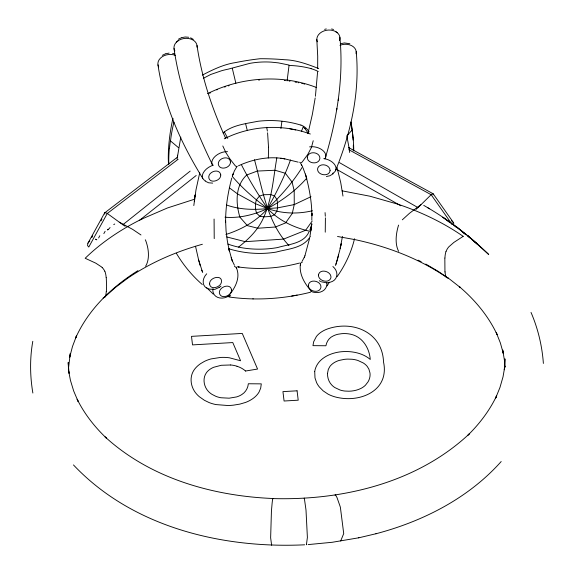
<?xml version="1.0" encoding="UTF-8"?>
<svg xmlns="http://www.w3.org/2000/svg" width="574" height="574" viewBox="0 0 574 574"><rect width="100%" height="100%" fill="white"/><g stroke="black" fill="none" stroke-linecap="round" stroke-linejoin="round"><path stroke-width="0.86" d="M106.599 286.146L106.269 277.708M106.599 286.727L106.384 291.563M311.804 220.122L311.926 213.234L311.897 215.645C311.818 201.539 309.185 187.576 305.375 174.03L306.753 178.995M317.666 68.414L317.709 56.166L316.805 39.384M214.08 219.046L214.224 238.619M68.564 367.676L70.279 353.527L69.698 357.157L72.511 346.423L76.514 335.862L75.61 338.029C88.36 309.494 111.743 287.029 137.939 270.641M317.58 71.958L315.427 96.26M300.238 265.353C299.484 275.14 305.024 284.173 311.345 291.147M444.836 258.078L444.95 271.933M311.596 223.551L310.9 230.382L311.359 226.436M325.25 232.183L325.408 217.84M177.093 158.991L180.781 137.129M177.366 156.372L177.481 155.21M169.395 148.673L170.413 140.86L178.507 147.676M193.811 205.571L195.985 189.858L199.73 172.817M266.594 127.744L266.716 127.313L267.376 131.073M325.573 157.089C337.017 118.344 343.812 77.684 339.88 37.238M287.093 80.898L289.095 65.056L278.297 62.867L271.136 62.128A88.052 87.8 -50.8 0 0 249.841 63.362L228.344 69.117A106.664 104.124 60.5 0 0 221.865 70.645L210.744 74.469L203.296 78.322M271.703 544.712L271.617 545.149L270.641 537.809L271.445 510.695A83.639 4.19 -87.9 0 1 271.567 509.339C271.954 505.751 272.098 502.121 272.75 498.569C342.728 500.614 416.961 482.791 469.223 433.951L468.011 435.121C479.627 423.677 489.608 410.525 496.639 395.78L495.671 398.033L499.947 387.515L503.032 376.817L504.898 365.997L504.295 369.721L504.948 358.879L504.833 366.836M32.797 341.3C29.748 358.391 29.963 375.941 32.869 393.032M194.966 196.243L195.146 194.93L194.263 201.345M276.84 157.828C273.36 177.596 272.155 198.403 263.897 216.872C258.723 229.263 248.987 238.942 238.54 247.085M280.916 128.54L281.899 121.437M310.957 229.844L309.974 236.136M304.17 498.512L304.22 498.232A7.656 0.43 86.7 0 1 304.32 498.16L305.856 508.966A83.639 4.664 86.7 0 1 306.014 510.322L307.391 537.415L306.408 544.755L306.322 544.339M342.463 236.452L339.959 249.525L335.962 264.212M237.055 166.18L236.488 166.704L235.211 165.707L229.801 158.761L225.847 152.505L222.805 145.968M315.191 97.946L312.378 114.276L307.951 133.591M313.217 140.73L311.395 147.547L307.822 154.384L302.125 162.098L300.597 163.023L299.678 162.212M336.708 109.828L336.924 108.457M338.158 100.464L338.38 99.037M300.367 264.227L300.453 263.767M309.508 238.633L304.902 255.882M341.214 243.62L340.195 248.355L340.963 244.775M354.531 238.741C351.259 252.381 345.182 265.267 337.089 276.704M173.025 118.359L172.48 120.418A241.102 138.607 -46 0 0 168.29 158.065A241.102 153.595 -49.7 0 0 168.512 164.602M300.482 263.645L301.12 262.605L302.197 262.576M337.412 259.563L338.66 254.87M231.767 178.048C227.957 192.548 225.489 207.501 225.611 222.54L225.589 220.646L226.07 230.956L227.361 241.073L229.356 251.017L228.804 248.542L231.918 259.9L231.236 257.769L231.408 258.293M337.203 260.223L335.532 265.518M232.298 176.254L234.407 170.822L236.997 166.431M309.867 230.009L312.062 224.047M232.879 174.467L232.563 175.314L233.238 173.506M446.091 251.426L446.328 250.824A7.928 4.319 -55.3 0 1 448.265 247.516A9.636 5.245 -55.3 0 1 448.94 246.727L453.876 242.415L463.196 236.344M290.487 159.938C284.439 176.835 276.302 192.9 267.584 208.563C256.499 221.234 241.783 229.392 225.898 234.508M301.364 131.611L303.28 126.617M335.761 170.062C350.936 132.68 360.027 92.127 356.217 51.638M335.072 495.247L335.223 494.96A7.656 1.227 81.2 0 1 335.503 494.867L336.981 497.514L339.765 505.385A83.639 13.432 81.2 0 1 340.195 506.706A2.87 0.459 81.2 0 1 340.396 507.452L343.718 533.576L340.676 540.988A2.87 0.459 81.2 0 1 340.547 540.722M304.213 257.518L304.93 255.81M304.263 257.396L301.974 261.522M98.62 237.973L99.804 235.756M104.576 213.004L87.793 243.476L87.549 245.543L88.783 247.042L107.273 213.492L178.112 159.278M91.79 237.6L92.715 235.921M101.038 220.825L101.964 219.146M103.844 233.618L105.128 231.286M87.944 243.175L89.271 241.518M308.905 232.083C303.567 243.792 288.579 244.244 277.515 247.573C261.27 250.443 242.953 249.59 227.885 244.058M453.704 225.281L453.69 222.999L451.437 220.603M327.137 285.881L329.254 282.401M302.663 166.582C293.056 182.188 280.837 195.971 267.584 208.563C254.282 214.69 239.731 218.436 225.015 217.209M312.191 221.033L305.648 230.253L283.592 239.1L245.285 241.676L226.795 236.947M346.696 135.981L352.135 130.054L350.822 122.549M402.317 219.82L409.441 213.327L420.39 205.047A5.166 2.583 -59.6 0 1 420.9 204.731M501.188 461.539C468.499 498.175 423.203 521.257 376.221 533.684L375.898 533.763M223.028 132.917C232.613 124.967 246.095 123.675 257.898 121.286C272.263 119.564 287.043 120.87 300.876 125.103M306.753 178.134C295.775 190.704 282.143 200.541 267.584 208.563C253.844 210.055 239.609 209.675 226.493 204.99M452.111 224.47L431.153 194.715L418.001 207.623L339.464 162.636M104.54 297.203L115.482 287.423L127.607 278.268L127.041 278.677C149.886 262.878 175.701 251.728 202.385 244.259M228.789 295.703C234.723 288.442 240.327 278.627 236.875 269.027A20.642 8.825 -73 0 0 236.416 267.979M176.476 42.06L178.141 40.711M89.451 241.353L89.838 241.03M104.834 214.167A5.367 1.521 39.6 0 1 107.238 213.42L122.836 224.735L190.181 171.102M139.295 220.473L196.193 175.493M104.777 212.803L177.71 156.982M212.904 289.605L215.114 289.246L219.297 287.38M228.495 295.947L228.079 296.249M219.225 287.438L220.976 286.146M333.343 173.685L329.828 175.78L326.369 176.498M229.471 296.392L230.655 295.56M113.752 224.628L114.728 224.011M178.335 39.247L181.355 37.769M162.27 55.362L165.29 53.891M207.551 93.655C240.807 76.988 281.848 73.917 316.64 87.571M202.313 75.129C212.832 69.633 223.709 64.36 235.555 62.58A101.218 35.818 -9 0 1 260.044 58.727A101.218 36.636 -0.1 0 1 284.668 59.732C296.528 60.098 307.779 64.295 318.699 68.557M141.986 218.974L167.465 207.96L194.787 199.135M311 196.688L294.254 204.588L277.572 207.867L267.584 208.563L255.452 203.677L237.406 193.825L229.65 188.035M224.276 138.793C250.867 125.462 282.437 123.79 310.326 134.015M238.461 165.8C252.847 159.156 269.113 155.949 284.84 158.847L280.772 158.252M340.59 43.753L344.386 42.942L349.853 43.724M224.592 87.069L225.367 86.825M228.366 85.899L229.105 85.684M324.619 29.382L326.29 28.922M181.721 37.64L185.18 36.987L188.703 37.26M165.656 53.762L169.115 53.102M310.491 292.245C283.893 298.918 256.119 300.812 228.918 296.973M308.152 544.597L332.217 542.286L358.886 537.773M299.549 263.043C279.674 268.252 258.917 269.923 238.54 266.967L239.121 267.032L237.084 266.774M358.628 537.838L376.221 533.684M291.664 296.062L297.131 295.079M245.514 371.034L257.561 369.046L242.257 333.422L191.494 336.364L192.527 344.895L232.786 342.563L240.578 360.759L229.406 357.789A30.616 20.334 -0.5 0 0 220.545 357.444L211.11 358.908A29.324 19.48 -0.5 0 0 204.33 361.448L200.728 363.557A35.129 23.333 -0.5 0 0 197.492 366.083L196.545 366.994A31.914 21.195 -0.5 0 0 192.936 371.902C189.843 377.943 190.805 385.498 194.385 391.116A37.755 25.077 -0.5 0 0 199.365 396.742L204.401 400.286L209.079 402.553A31.075 20.635 -0.5 0 0 216.018 404.584L227.9 405.524A47.283 31.405 -0.5 0 0 233.525 405.144L239.925 404.096L245.593 402.417A30.106 19.997 -0.5 0 0 252.703 398.708A31.405 20.858 -0.5 0 0 254.677 397.186A29.905 19.86 -0.5 0 0 259.046 392.049L260.682 388.146L261.299 383.863L248.341 383.755C247.961 388.081 245.593 392.221 241.862 394.51A18.512 12.298 -0.5 0 1 236.624 396.914L229.134 398.184L220.911 397.746A20.219 13.424 -0.5 0 1 215.759 396.282L212.086 394.41A23.147 15.369 -0.5 0 1 208.312 391.353C203.756 386.496 202.378 378.237 206.453 372.677A20.399 13.546 -0.5 0 1 209.546 369.613A19.272 12.8 -0.5 0 1 213.729 367.26L221.277 365.286L230.676 364.978M312.371 210.758C297.447 214.317 282.064 213.664 267.584 208.563C254.885 199.106 242.78 188.667 232.448 176.634M258.609 80.051L259.556 79.98M234.443 266.365L236.158 267.376M304.629 544.805C221.65 548.737 132.049 526.997 73.458 464.926M212.681 183.113L208.635 182.805L205.133 181.119M327.359 282.968L321.354 281.791M252.847 298.86L253.256 298.882M284.388 80.46L285.364 80.575M289.117 81.078L289.992 81.214M342.14 190.841L369.965 196.222L397.739 204.143A243.928 162.012 -0.5 0 1 463.182 236.352M337.512 236.481L354.976 239.623C387.687 246.576 419.616 258.723 447.246 277.773M295.101 82.068L296.543 82.333M284.439 158.783L298.186 162.141M289.82 128.791L295.703 129.946M298.006 82.62L298.745 82.771M301.737 83.417L302.426 83.574M309.938 231.308C293.988 227.634 278.892 220.638 267.584 208.563C258.056 194.421 249.059 179.877 241.374 164.645M331.6 28.951L333.537 29.482M172.645 53.382L174.546 53.92M229.148 248.886C244.287 253.486 260.531 254.648 276.151 252.094C287.416 248.98 301.946 248.442 309.307 238.031A49.055 36.571 -6.9 0 0 310.276 236.459M96.654 239.602L95.549 239.186L96.805 239.853M190.618 37.805L193.33 39.398M418.08 260.151L421.165 261.715M348.777 147.662L433.148 193.768L453.539 222.719M348.791 149.692L431.153 194.715M336.981 169.538L400.76 205.757M107.438 229.629L107.847 229.865M428.025 207.888L429.567 208.785C450.999 221.657 470.845 237.048 488.732 254.512L467.458 235.354L477.303 244.058L471.85 239.559M425.793 264.062L438.156 271.323L449.7 279.165L460.355 287.538L459.25 286.584C474.885 299.865 488.381 315.93 497.098 334.606L496.187 332.432L500.363 342.929L503.362 353.641L502.731 350.018L504.496 360.759L504.84 367.425M423.748 205.363L429.567 208.785M319.323 280.715L320.636 281.504M335.632 31.577L337.311 32.74M449.614 222.253L442.848 217.209L449.808 222.447M450.963 223.257L452.319 224.269M453.991 225.596L456.079 227.168M462.343 231.889L465.127 233.984L455.505 226.063L466.404 235.06M140.967 234.974L132.637 229.37L119.873 222.468A5.166 2.985 50.6 0 0 119.27 222.217M467.767 236.187L469.812 237.873M398.6 251.304C394.718 243.742 396.024 233.675 398.392 225.668A9.213 4.614 -59.6 0 1 398.65 225.101M303.703 127.45L305.153 128.748M202.278 284.525C192.01 275.577 183.271 264.944 176.34 253.234M213.248 294.103L206.583 287.588M304.851 128.418L308.503 133.62M288.98 245.586C267.039 222.253 262.612 189.384 254.483 159.751M234.472 265.31L232.133 260.488M300.798 163.647L301.802 165.212M202.823 178.449C181.284 143.665 163.949 105.602 157.972 64.833M301.293 164.458L302.197 166.108M236.223 267.491L236.445 267.929M224.448 132.034L227.756 138.399M212.366 164.551C194.378 127.873 179.827 89.121 174.001 48.517M104.741 271.222L104.461 270.641A7.928 4.872 45.7 0 0 102.215 267.584M225.668 138.356C212.208 108.809 201.696 77.712 197.018 45.497M303 167.787L305.784 175.515M195.526 246.303L198.661 260.115L202.694 272.542M201.732 270.182L202.199 271.337M531.022 312.421C537.989 328.579 542.114 345.885 543.384 363.435M231.745 259.376L232.298 260.962M198.661 260.115L200.254 265.719M337.06 167.63L340.748 182.711L342.979 196.078M245.694 124.07L247.193 130.162M268.202 157.541L268.374 157.965L268.517 147.245M232.312 68.392L235.857 83.187M346.969 136.605L349.179 148.594L349.049 147.884M352.135 130.054L353.118 137.796M272.915 498.849L272.865 498.576A7.656 0.38 -87.9 0 0 272.779 498.505C212.61 495.965 150.338 478.314 105.121 436.929L106.355 438.077C94.567 426.834 84.385 413.84 77.138 399.203L78.129 401.456L73.687 391.002L70.437 380.354L68.385 369.57L69.038 373.287L68.198 362.488L68.493 368.852M349.279 149.348L349.695 152.505M267.584 132.816L268.51 146.901M325.071 212.61L325.329 216.24M309.58 146.879A11.745 7.484 12.9 0 1 322.423 150.115A11.745 7.484 12.9 0 1 324.941 158.855M317.322 41.809A11.595 8.639 -6.9 0 1 328.335 30.049A11.595 8.639 -6.9 0 1 339.478 40.56M323.772 158.603A11.652 7.448 18.2 0 1 335.065 165.226A11.652 7.448 18.2 0 1 332.468 173.463M339.93 45.303A11.602 8.653 -6.9 0 1 351.74 45.705A11.602 8.653 -6.9 0 1 356.095 53.769M205.241 180.667A11.652 7.032 -29.5 0 1 203.239 172.903A11.652 7.032 -29.5 0 1 213.392 165.14M158.682 66.871A11.602 8.653 -6.9 0 1 162.055 56.84A11.602 8.653 -6.9 0 1 175.587 55.434M212.394 165.011A11.745 7.153 -24.4 0 1 215.408 156.114A11.745 7.153 -24.4 0 1 227.512 151.636M174.855 50.914A11.595 8.639 -6.9 0 1 183.759 38.544A11.595 8.639 -6.9 0 1 197.033 47.161M229.062 295.825A11.745 9.292 -32.2 0 1 217.697 297.389A11.745 9.292 -32.2 0 1 212.882 289.16M213.499 289.023A11.652 8.897 -37.2 0 1 203.806 284.962A11.652 8.897 -37.2 0 1 206.712 273.798M332.891 266.494A11.652 9.306 23.6 0 1 336.586 276.654A11.652 9.306 23.6 0 1 328.005 282.508M326.821 282.552A11.745 9.622 17.7 0 1 322.358 291.24A11.745 9.622 17.7 0 1 310.756 291.283M110.057 227.541A20.822 18.224 -57.1 0 1 108.328 229.435M145.509 266.171A9.213 5.324 50.6 0 0 145.81 265.963C150.008 258.522 148.594 248.119 145.602 240.319A9.213 5.324 50.6 0 0 145.287 239.788M107.747 229.923A14.702 7.275 -60.1 0 1 107.984 229.27M431.196 194.643A5.367 1.119 -47.4 0 1 433.011 194.844M416.035 209.41A5.066 0.875 -45.9 0 1 417.98 207.659M300.295 265.432A20.642 6.823 67.3 0 1 300.41 264.291M289.074 65.465A103.657 97.924 -68.8 0 1 311.115 68.615M311.094 68.679A42.447 40.237 -74.6 0 1 318.283 71.535M170.5 140.91A201.861 128.648 58.5 0 1 173.936 122.233M168.792 164.343A185.89 101.11 54.4 0 1 169.344 148.644M353.082 137.832A191.199 91.079 -61.7 0 1 353.763 150.682M351.001 121.875A241.18 152.569 35.6 0 1 353.125 140.006M353.319 145.208A241.18 152.569 35.6 0 1 353.34 146.686A241.015 167.436 38.9 0 1 353.362 150.876M236.997 366.255A23.512 15.62 -0.5 0 1 245.536 371.019M230.676 364.985A20.183 13.403 -0.5 0 1 237.005 366.248M141.986 218.974A243.928 162.012 -0.5 0 0 85.182 258.264L95.801 263.172L101.447 266.867A9.636 5.919 45.7 0 1 102.215 267.584M444.958 258.006A24.739 13.467 -55.3 0 1 445.955 251.462M446.256 277.256A24.273 13.216 -55.3 0 1 445.08 271.854M448.516 278.053A8.022 4.362 -55.3 0 1 446.414 277.091M104.891 271.237A24.739 15.204 45.7 0 1 106.133 277.651M106.233 291.499A24.273 14.917 45.7 0 1 104.999 297.038M104.82 296.894A8.022 4.929 45.7 0 1 103.133 297.985M122.85 224.764A5.066 1.248 38.2 0 1 125.089 226.278M229.105 248.958A18.095 13.489 -6.9 0 1 228.689 248.793M309.056 131.74A47.62 35.495 -6.9 0 0 308.769 131.31L307.09 129.215A18.067 13.467 -6.9 0 0 300.927 125.039M303.861 83.926A61.188 45.611 -6.9 0 1 304.615 84.12M216.707 89.903A53.181 39.649 -6.9 0 1 217.288 89.666M209.689 93.289A39.836 29.697 -6.9 0 1 210.321 92.938M277.586 202.751L277.572 207.867L276.847 211.175L274.465 214.805L270.691 216.441L263.897 216.872L259.764 216.247L256.549 213.097L255.559 209.496L255.452 203.677L256.32 199.91L259.369 196.172L263.617 194.715L270.634 194.586L274.508 195.921L276.855 199.472L277.586 202.751M220.76 174.905C221.098 181.233 208.635 184.254 208.749 176.756C209.295 171.081 219.698 168.239 220.76 174.905M318.412 275.104C318.383 281.009 328.945 283.936 330.911 277.852C331.901 271.272 319.589 268.008 318.412 275.104M327.524 373.373C327.374 377.764 328.888 382.291 332.095 385.369A20.965 13.927 -0.5 0 0 334.951 387.622L340.073 390.019A17.93 11.911 -0.5 0 0 344.831 391.045L348.963 391.217A20.858 13.855 -0.5 0 0 360.924 388.426A20.284 13.467 -0.5 0 0 365.538 385.097L368.113 381.746A29.963 19.903 -0.5 0 0 370 373.064L368.888 369.111L367.181 366.37A20.599 13.683 -0.5 0 0 363.227 362.947L357.968 360.494A19.997 13.281 -0.5 0 0 352.07 359.252L347.794 359.109A26.067 17.313 -0.5 0 0 344.407 359.353L339.277 360.393A18.569 12.334 -0.5 0 0 334.168 362.66L333.429 363.148A20.399 13.554 -0.5 0 0 331.406 364.791A19.853 13.188 -0.5 0 0 329.785 366.65L328.299 369.426L327.524 373.373M230.504 162.105C230.511 168.282 219.046 170.973 218.292 163.956C218.149 157.606 229.787 154.987 230.504 162.105M308.346 285.307C308.281 291.642 319.79 294.031 320.966 287.23C321.275 280.7 309.271 278.354 308.346 285.307M209.589 283.943C210.192 290.501 220.308 287.409 221.363 282.48C223.107 274.042 209.151 277.177 209.589 283.943M330.1 170.421C329.361 177.696 315.987 175.106 317.738 168.096C320.012 162.499 329.842 164.508 330.1 170.421M231.559 290.042C231.674 296.012 220.373 299.929 219.354 292.769C219.01 286.656 230.762 282.839 231.559 290.042M307.291 157.369C307.277 163.899 319.022 165.09 319.905 158.424C320.027 151.644 308.087 150.503 307.291 157.369M314.717 371.421L314.99 377.907L316.575 382.607A39.986 26.555 -0.5 0 0 319.345 386.969L323.205 390.894L327.905 394.044A29.805 19.796 -0.5 0 0 333.415 396.39A30.716 20.399 -0.5 0 0 339.564 397.89C362.589 401.994 389.445 389.445 383.532 362.058C382.463 332.152 352.737 319.955 327.273 329.038A26.763 17.78 -0.5 0 0 320.988 332.253A26.677 17.715 -0.5 0 0 316.374 336.529L313.684 341.702L312.959 345.648L325.917 345.756C326.649 341.53 329.246 337.627 333.279 335.919A16.775 11.143 -0.5 0 1 338.014 334.247L341.623 333.695A21.747 14.443 -0.5 0 1 344.127 333.566A19.616 13.03 -0.5 0 1 354.151 335.266C363.952 339.126 369.477 349.329 370.273 359.46C365.308 355.198 358.958 352.874 352.536 351.991A30.788 20.449 -0.5 0 0 345.204 351.546C332.712 351.575 317.049 357.659 314.717 371.421M294.254 204.588L292.259 213.485L285.572 222.92L275.463 226.995L257.862 228.244L247.38 225.639L239.889 217.151C235.677 203.146 235.11 185.682 246.741 174.984L257.267 171.066L275.111 170.256L285.371 173.269L292.109 182.123L294.197 190.833L294.254 204.588M297.074 390.808L282.939 391.626L284.08 401.011L298.215 400.193L297.074 390.808"/></g></svg>
